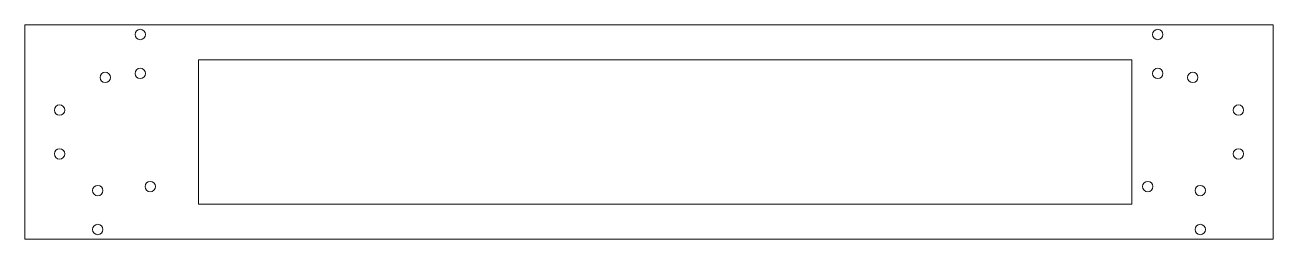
# Model space of a CAD drawing. Header units: millimetres. Extents: x 4390 to 4750, y -1434 to -1372.
import ezdxf

# ---------------------------------------------------------------- set-up
doc = ezdxf.new("R2010")
doc.units = ezdxf.units.MM
doc.header["$MEASUREMENT"] = 0
doc.layers.add('Capa 1', color=7, linetype='Continuous')

msp = doc.modelspace()

# ---------------------------------------------------------------- linework, layer by layer
at = {"layer": 'Capa 1', "lineweight": 20}
for points in [[(4390.277, -1434.0643), (4750.2766, -1434.0643), (4750.2766, -1372.3643), (4390.277, -1372.3643), (4390.277, -1434.0643)], [(4440.295, -1424.0643), (4709.5268, -1424.0643), (4709.5268, -1382.3643), (4440.295, -1382.3643), (4440.295, -1424.0643)]]:
    msp.add_lwpolyline(points, close=True, dxfattribs=at)
at = {"layer": 'Capa 1', "color": 250, "lineweight": 9}
for centre in [(4423.5269, -1375.1143), (4717.0268, -1375.1143), (4413.4267, -1387.4643), (4423.5269, -1386.3143), (4717.0268, -1386.3143), (4727.127, -1387.4643), (4426.4267, -1418.9643), (4714.127, -1418.9643), (4411.2769, -1420.1143), (4729.2768, -1420.1143), (4411.2769, -1431.3143), (4729.2768, -1431.3143)]:
    msp.add_ellipse(centre, major_axis=(0, 1.5), ratio=1, dxfattribs=at)
at = {"layer": 'Capa 1', "lineweight": 9}
for centre in [(4400.2769, -1396.8843), (4740.2768, -1396.8843), (4400.2769, -1409.5443), (4740.2768, -1409.5443)]:
    msp.add_ellipse(centre, major_axis=(0, 1.5), ratio=1, dxfattribs=at)

doc.saveas('drawing.dxf')
